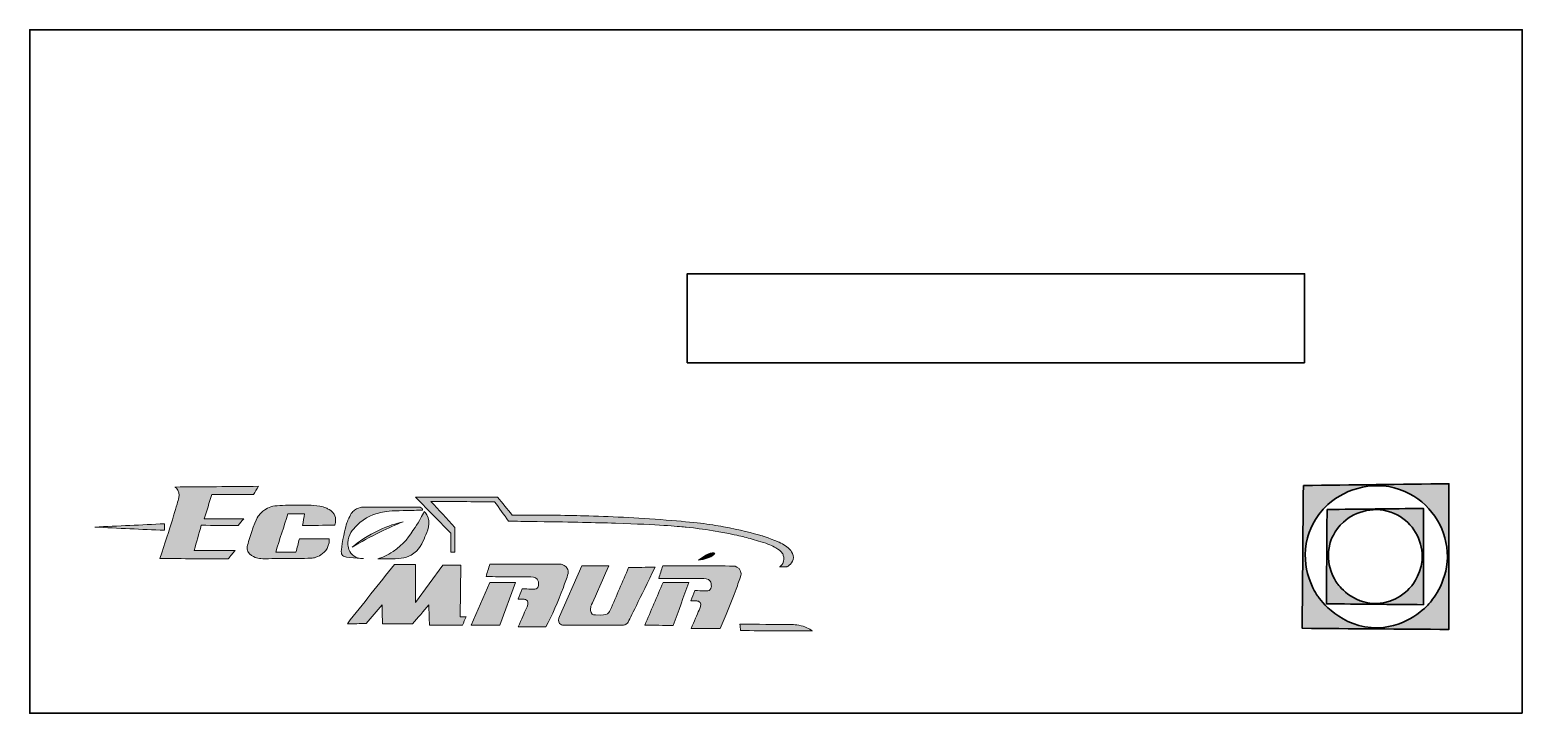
# Model space of a CAD drawing. Header units: centimetres. Extents: x 4.4 to 35.6, y -27.8 to -2.2.
# Drawn here: x 4.65 to 14.73, y -6.95 to -2.34 of the extents above; entities that cross this region are included whole.
import ezdxf

# ---------------------------------------------------------------- set-up
doc = ezdxf.new("R2010")
doc.units = ezdxf.units.CM
doc.header["$MEASUREMENT"] = 0
doc.layers.add('Camada 1', color=7, linetype='Continuous', lineweight=0)

msp = doc.modelspace()

# ---------------------------------------------------------------- hatches: boundary and pattern name
at = {"layer": 'Camada 1', "true_color": 0x1a1413, "transparency": 33554687}
h = msp.add_hatch(color=250, dxfattribs=at)
h.dxf.hatch_style = 2
edge = h.paths.add_edge_path()
edge.add_spline(control_points=[(5.632, -5.421), (5.637, -5.425), (5.646, -5.431), (5.652, -5.442), (5.665, -5.465), (5.659, -5.49), (5.656, -5.503), (5.645, -5.544), (5.598, -5.697), (5.531, -5.904), (5.684, -5.904), (5.838, -5.905), (5.992, -5.905), (6.007, -5.886), (6.023, -5.868), (6.038, -5.849), (5.946, -5.849), (5.854, -5.849), (5.762, -5.849), (5.778, -5.792), (5.794, -5.736), (5.81, -5.679), (5.893, -5.68), (5.976, -5.68), (6.059, -5.68), (6.071, -5.665), (6.084, -5.65), (6.096, -5.635), (6.007, -5.635), (5.918, -5.635), (5.83, -5.635), (5.847, -5.581), (5.864, -5.526), (5.881, -5.472), (5.975, -5.472), (6.069, -5.472), (6.163, -5.472), (6.173, -5.453), (6.184, -5.435), (6.195, -5.416), (6.007, -5.418), (5.819, -5.419), (5.632, -5.421)], knot_values=[0, 0, 0, 0, 1, 1, 1, 2, 2, 2, 3, 3, 3, 4, 4, 4, 5, 5, 5, 6, 6, 6, 7, 7, 7, 8, 8, 8, 9, 9, 9, 10, 10, 10, 11, 11, 11, 12, 12, 12, 13, 13, 13, 14, 14, 14, 14], degree=3, periodic=0)
at = {"layer": 'Camada 1', "true_color": 0x1d1d1b, "transparency": 33554687}
h = msp.add_hatch(color=250, dxfattribs=at)
h.dxf.hatch_style = 2
edge = h.paths.add_edge_path()
edge.add_spline(control_points=[(14.102, -6.204), (14.08, -6.229), (13.956, -6.365), (13.753, -6.37), (13.503, -6.376), (13.36, -6.176), (13.349, -6.16), (13.334, -6.138), (13.222, -5.971), (13.278, -5.764), (13.286, -5.731), (13.319, -5.625), (13.416, -5.538), (13.539, -5.428), (13.744, -5.367), (13.935, -5.451), (14.104, -5.525), (14.21, -5.688), (14.221, -5.859), (14.233, -6.047), (14.125, -6.177), (14.102, -6.204)], knot_values=[0, 0, 0, 0, 1, 1, 1, 2, 2, 2, 3, 3, 3, 4, 4, 4, 5, 5, 5, 6, 6, 6, 7, 7, 7, 7], degree=3, periodic=0)
edge = h.paths.add_edge_path()
edge.add_spline(control_points=[(13.25, -5.411), (13.247, -5.732), (13.244, -6.053), (13.242, -6.374), (13.572, -6.377), (13.902, -6.379), (14.232, -6.382), (14.232, -6.054), (14.232, -5.727), (14.232, -5.399), (13.905, -5.403), (13.577, -5.407), (13.25, -5.411)], knot_values=[0, 0, 0, 0, 1, 1, 1, 2, 2, 2, 3, 3, 3, 4, 4, 4, 4], degree=3, periodic=0)
at = {"layer": 'Camada 1', "true_color": 0x1a1413, "transparency": 33554687}
h = msp.add_hatch(color=250, dxfattribs=at)
h.dxf.hatch_style = 2
edge = h.paths.add_edge_path()
edge.add_spline(control_points=[(7.522, -5.693), (7.522, -5.749), (7.522, -5.805), (7.522, -5.861), (7.522, -5.861), (7.494, -5.861), (7.494, -5.861), (7.494, -5.861), (7.494, -5.733), (7.494, -5.733), (7.494, -5.733), (7.257, -5.489), (7.257, -5.489), (7.257, -5.489), (7.81, -5.489), (7.81, -5.489), (7.843, -5.529), (7.876, -5.57), (7.909, -5.61), (8.102, -5.609), (8.267, -5.612), (8.394, -5.615), (8.565, -5.62), (8.746, -5.628), (8.948, -5.644), (9.146, -5.659), (9.241, -5.671), (9.336, -5.689), (9.445, -5.709), (9.534, -5.732), (9.597, -5.75), (9.597, -5.75), (9.627, -5.758), (9.71, -5.794), (9.741, -5.808), (9.768, -5.822), (9.789, -5.85), (9.797, -5.861), (9.808, -5.876), (9.808, -5.896), (9.807, -5.934), (9.767, -5.957), (9.763, -5.96), (9.747, -5.96), (9.73, -5.96), (9.714, -5.96), (9.719, -5.956), (9.728, -5.949), (9.735, -5.937), (9.746, -5.917), (9.744, -5.895), (9.739, -5.882), (9.736, -5.87), (9.727, -5.855), (9.689, -5.832), (9.663, -5.816), (9.638, -5.805), (9.588, -5.79), (9.546, -5.777), (9.51, -5.767), (9.478, -5.759), (9.467, -5.757), (9.421, -5.745), (9.372, -5.735), (9.227, -5.706), (9.077, -5.691), (9.077, -5.691), (9.022, -5.686), (8.902, -5.675), (8.607, -5.665), (8.461, -5.661), (8.333, -5.658), (8.077, -5.654), (7.997, -5.653), (7.93, -5.652), (7.884, -5.651), (7.853, -5.608), (7.821, -5.564), (7.79, -5.521), (7.647, -5.52), (7.503, -5.519), (7.36, -5.518), (7.414, -5.576), (7.468, -5.634), (7.522, -5.693)], knot_values=[0, 0, 0, 0, 1, 1, 1, 2, 2, 2, 3, 3, 3, 4, 4, 4, 5, 5, 5, 6, 6, 6, 7, 7, 7, 8, 8, 8, 9, 9, 9, 10, 10, 10, 11, 11, 11, 12, 12, 12, 13, 13, 13, 14, 14, 14, 15, 15, 15, 16, 16, 16, 17, 17, 17, 18, 18, 18, 19, 19, 19, 20, 20, 20, 21, 21, 21, 22, 22, 22, 23, 23, 23, 24, 24, 24, 25, 25, 25, 26, 26, 26, 27, 27, 27, 28, 28, 28, 28], degree=3, periodic=0)
h = msp.add_hatch(color=250, dxfattribs=at)
h.dxf.hatch_style = 2
edge = h.paths.add_edge_path()
edge.add_spline(control_points=[(6.494, -5.68), (6.566, -5.68), (6.638, -5.679), (6.71, -5.679), (6.712, -5.672), (6.726, -5.634), (6.706, -5.603), (6.694, -5.583), (6.674, -5.573), (6.662, -5.567), (6.655, -5.563), (6.647, -5.559), (6.632, -5.555), (6.602, -5.547), (6.576, -5.545), (6.552, -5.544), (6.517, -5.543), (6.501, -5.544), (6.457, -5.544), (6.398, -5.545), (6.406, -5.543), (6.379, -5.544), (6.319, -5.546), (6.288, -5.548), (6.256, -5.564), (6.231, -5.577), (6.216, -5.593), (6.206, -5.603), (6.189, -5.62), (6.176, -5.639), (6.134, -5.774), (6.12, -5.817), (6.115, -5.835), (6.124, -5.855), (6.135, -5.879), (6.16, -5.89), (6.174, -5.896), (6.199, -5.906), (6.215, -5.905), (6.287, -5.904), (6.318, -5.904), (6.35, -5.904), (6.382, -5.904), (6.431, -5.904), (6.449, -5.904), (6.48, -5.903), (6.561, -5.902), (6.572, -5.899), (6.582, -5.895), (6.598, -5.89), (6.636, -5.875), (6.659, -5.835), (6.673, -5.809), (6.675, -5.784), (6.674, -5.771), (6.607, -5.771), (6.539, -5.771), (6.472, -5.771), (6.464, -5.801), (6.457, -5.83), (6.449, -5.86), (6.403, -5.86), (6.358, -5.86), (6.312, -5.86), (6.34, -5.773), (6.367, -5.687), (6.395, -5.601), (6.432, -5.601), (6.47, -5.601), (6.507, -5.601), (6.503, -5.627), (6.498, -5.654), (6.494, -5.68)], knot_values=[0, 0, 0, 0, 1, 1, 1, 2, 2, 2, 3, 3, 3, 4, 4, 4, 5, 5, 5, 6, 6, 6, 7, 7, 7, 8, 8, 8, 9, 9, 9, 10, 10, 10, 11, 11, 11, 12, 12, 12, 13, 13, 13, 14, 14, 14, 15, 15, 15, 16, 16, 16, 17, 17, 17, 18, 18, 18, 19, 19, 19, 20, 20, 20, 21, 21, 21, 22, 22, 22, 23, 23, 23, 24, 24, 24, 24], degree=3, periodic=0)
h = msp.add_hatch(color=250, dxfattribs=at)
h.dxf.hatch_style = 2
edge = h.paths.add_edge_path()
edge.add_spline(control_points=[(6.905, -5.904), (6.896, -5.905), (6.859, -5.905), (6.83, -5.878), (6.799, -5.849), (6.799, -5.81), (6.799, -5.797), (6.8, -5.744), (6.835, -5.706), (6.857, -5.683), (6.915, -5.62), (6.987, -5.601), (7.019, -5.593), (7.054, -5.584), (7.093, -5.582), (7.173, -5.58), (7.227, -5.578), (7.272, -5.578), (7.304, -5.578), (7.304, -5.577), (7.304, -5.567), (7.295, -5.561), (7.289, -5.556), (7.283, -5.556), (7.281, -5.556), (7.151, -5.557), (7.022, -5.557), (6.892, -5.557), (6.88, -5.559), (6.862, -5.565), (6.845, -5.577), (6.829, -5.589), (6.816, -5.605), (6.8, -5.644), (6.79, -5.668), (6.781, -5.695), (6.766, -5.775), (6.752, -5.855), (6.752, -5.872), (6.764, -5.883), (6.77, -5.89), (6.778, -5.892), (6.812, -5.897), (6.848, -5.901), (6.88, -5.903), (6.905, -5.904)], knot_values=[0, 0, 0, 0, 1, 1, 1, 2, 2, 2, 3, 3, 3, 4, 4, 4, 5, 5, 5, 6, 6, 6, 7, 7, 7, 8, 8, 8, 9, 9, 9, 10, 10, 10, 11, 11, 11, 12, 12, 12, 13, 13, 13, 14, 14, 14, 15, 15, 15, 15], degree=3, periodic=0)
h = msp.add_hatch(color=250, dxfattribs=at)
h.dxf.hatch_style = 2
edge = h.paths.add_edge_path()
edge.add_spline(control_points=[(7.315, -5.586), (7.302, -5.612), (7.282, -5.651), (7.253, -5.694), (7.216, -5.75), (7.177, -5.809), (7.105, -5.856), (7.065, -5.883), (7.027, -5.897), (7.002, -5.905), (7.018, -5.906), (7.04, -5.907), (7.067, -5.906), (7.142, -5.904), (7.185, -5.903), (7.226, -5.88), (7.281, -5.849), (7.304, -5.796), (7.32, -5.758), (7.335, -5.724), (7.363, -5.66), (7.333, -5.609), (7.327, -5.598), (7.32, -5.591), (7.315, -5.586)], knot_values=[0, 0, 0, 0, 1, 1, 1, 2, 2, 2, 3, 3, 3, 4, 4, 4, 5, 5, 5, 6, 6, 6, 7, 7, 7, 8, 8, 8, 8], degree=3, periodic=0)
at = {"layer": 'Camada 1', "true_color": 0x1d1d1b, "transparency": 33554687}
h = msp.add_hatch(color=250, dxfattribs=at)
h.dxf.hatch_style = 2
edge = h.paths.add_edge_path()
edge.add_spline(control_points=[(13.973, -6.097), (13.959, -6.113), (13.877, -6.204), (13.743, -6.207), (13.578, -6.21), (13.483, -6.079), (13.476, -6.068), (13.466, -6.054), (13.392, -5.943), (13.429, -5.806), (13.434, -5.784), (13.456, -5.715), (13.52, -5.657), (13.602, -5.584), (13.737, -5.544), (13.863, -5.599), (13.974, -5.648), (14.044, -5.756), (14.052, -5.869), (14.06, -5.994), (13.988, -6.079), (13.973, -6.097)], knot_values=[0, 0, 0, 0, 1, 1, 1, 2, 2, 2, 3, 3, 3, 4, 4, 4, 5, 5, 5, 6, 6, 6, 7, 7, 7, 7], degree=3, periodic=0)
edge = h.paths.add_edge_path()
edge.add_spline(control_points=[(13.41, -5.573), (13.408, -5.785), (13.407, -5.997), (13.405, -6.209), (13.623, -6.211), (13.841, -6.213), (14.06, -6.215), (14.06, -5.998), (14.06, -5.782), (14.06, -5.565), (13.843, -5.568), (13.627, -5.57), (13.41, -5.573)], knot_values=[0, 0, 0, 0, 1, 1, 1, 2, 2, 2, 3, 3, 3, 4, 4, 4, 4], degree=3, periodic=0)
at = {"layer": 'Camada 1', "true_color": 0x1a1413, "transparency": 33554687}
h = msp.add_hatch(color=250, dxfattribs=at)
h.dxf.hatch_style = 2
edge = h.paths.add_edge_path()
edge.add_spline(control_points=[(5.561, -5.669), (5.561, -5.684), (5.561, -5.698), (5.562, -5.713), (5.405, -5.706), (5.248, -5.699), (5.092, -5.691), (5.248, -5.684), (5.405, -5.676), (5.561, -5.669)], knot_values=[0, 0, 0, 0, 1, 1, 1, 2, 2, 2, 3, 3, 3, 3], degree=3, periodic=0)
h = msp.add_hatch(color=250, dxfattribs=at)
h.dxf.hatch_style = 2
edge = h.paths.add_edge_path()
edge.add_spline(control_points=[(7.172, -5.655), (7.123, -5.675), (7.072, -5.698), (7.019, -5.724), (6.95, -5.758), (6.886, -5.792), (6.828, -5.826), (6.872, -5.79), (6.933, -5.748), (7.011, -5.711), (7.071, -5.684), (7.126, -5.666), (7.172, -5.655)], knot_values=[0, 0, 0, 0, 1, 1, 1, 2, 2, 2, 3, 3, 3, 4, 4, 4, 4], degree=3, periodic=0)
h = msp.add_hatch(color=250, dxfattribs=at)
h.dxf.hatch_style = 2
edge = h.paths.add_edge_path()
edge.add_spline(control_points=[(6.796, -6.343), (6.838, -6.343), (6.881, -6.343), (6.924, -6.342), (6.959, -6.3), (6.994, -6.258), (7.03, -6.216), (7.031, -6.259), (7.032, -6.301), (7.033, -6.344), (7.1, -6.344), (7.168, -6.344), (7.236, -6.344), (7.273, -6.301), (7.309, -6.259), (7.346, -6.216), (7.347, -6.262), (7.349, -6.308), (7.35, -6.354), (7.424, -6.354), (7.498, -6.354), (7.573, -6.354), (7.581, -6.334), (7.589, -6.315), (7.597, -6.296), (7.597, -6.296), (7.558, -6.296), (7.558, -6.296), (7.558, -6.296), (7.561, -5.949), (7.561, -5.949), (7.561, -5.949), (7.441, -5.949), (7.441, -5.949), (7.441, -5.949), (7.257, -6.199), (7.257, -6.199), (7.257, -6.199), (7.257, -5.943), (7.257, -5.943), (7.257, -5.943), (7.114, -5.943), (7.114, -5.943), (7.008, -6.076), (6.902, -6.209), (6.796, -6.343)], knot_values=[0, 0, 0, 0, 1, 1, 1, 2, 2, 2, 3, 3, 3, 4, 4, 4, 5, 5, 5, 6, 6, 6, 7, 7, 7, 8, 8, 8, 9, 9, 9, 10, 10, 10, 11, 11, 11, 12, 12, 12, 13, 13, 13, 14, 14, 14, 15, 15, 15, 15], degree=3, periodic=0)
h = msp.add_hatch(color=250, dxfattribs=at)
h.dxf.hatch_style = 2
edge = h.paths.add_edge_path()
edge.add_spline(control_points=[(7.975, -6.108), (7.966, -6.131), (7.957, -6.154), (7.948, -6.176), (7.951, -6.177), (7.96, -6.177), (7.973, -6.177), (7.986, -6.177), (7.993, -6.178), (7.999, -6.18), (8.002, -6.182), (8.008, -6.184), (8.011, -6.188), (8.022, -6.2), (8.009, -6.23), (8.005, -6.239), (7.989, -6.272), (7.972, -6.313), (7.95, -6.364), (8.012, -6.364), (8.074, -6.365), (8.136, -6.365), (8.178, -6.285), (8.217, -6.196), (8.254, -6.099), (8.265, -6.067), (8.276, -6.036), (8.287, -6.005), (8.288, -5.999), (8.288, -5.989), (8.284, -5.977), (8.274, -5.95), (8.243, -5.943), (8.24, -5.942), (8.079, -5.942), (7.919, -5.941), (7.758, -5.941), (7.749, -5.969), (7.74, -5.997), (7.732, -6.025), (7.789, -6.026), (7.846, -6.026), (7.903, -6.026), (7.931, -6.026), (7.968, -6.026), (8.017, -6.026), (8.042, -6.027), (8.066, -6.027), (8.078, -6.043), (8.086, -6.054), (8.087, -6.069), (8.087, -6.072), (8.087, -6.078), (8.087, -6.093), (8.078, -6.103), (8.07, -6.111), (8.059, -6.11), (8.032, -6.109), (8.019, -6.109), (8, -6.109), (7.975, -6.108)], knot_values=[0, 0, 0, 0, 1, 1, 1, 2, 2, 2, 3, 3, 3, 4, 4, 4, 5, 5, 5, 6, 6, 6, 7, 7, 7, 8, 8, 8, 9, 9, 9, 10, 10, 10, 11, 11, 11, 12, 12, 12, 13, 13, 13, 14, 14, 14, 15, 15, 15, 16, 16, 16, 17, 17, 17, 18, 18, 18, 19, 19, 19, 20, 20, 20, 20], degree=3, periodic=0)
h = msp.add_hatch(color=250, dxfattribs=at)
h.dxf.hatch_style = 2
edge = h.paths.add_edge_path()
edge.add_spline(control_points=[(9.166, -5.914), (9.187, -5.899), (9.206, -5.887), (9.22, -5.879), (9.226, -5.875), (9.239, -5.868), (9.258, -5.865), (9.264, -5.864), (9.275, -5.863), (9.276, -5.867), (9.278, -5.872), (9.263, -5.884), (9.25, -5.891), (9.234, -5.9), (9.219, -5.904), (9.197, -5.909), (9.184, -5.912), (9.173, -5.913), (9.166, -5.914)], knot_values=[0, 0, 0, 0, 1, 1, 1, 2, 2, 2, 3, 3, 3, 4, 4, 4, 5, 5, 5, 6, 6, 6, 6], degree=3, periodic=0)
h = msp.add_hatch(color=250, dxfattribs=at)
h.dxf.hatch_style = 2
edge = h.paths.add_edge_path()
edge.add_spline(control_points=[(8.561, -5.953), (8.5, -6.091), (8.455, -6.191), (8.445, -6.214), (8.444, -6.215), (8.441, -6.222), (8.439, -6.233), (8.438, -6.237), (8.434, -6.267), (8.449, -6.279), (8.454, -6.283), (8.459, -6.283), (8.472, -6.284), (8.517, -6.285), (8.54, -6.286), (8.553, -6.276), (8.558, -6.272), (8.565, -6.265), (8.571, -6.251), (8.612, -6.155), (8.654, -6.059), (8.695, -5.963), (8.754, -5.963), (8.814, -5.963), (8.873, -5.962), (8.773, -6.169), (8.699, -6.319), (8.691, -6.332), (8.685, -6.342), (8.676, -6.347), (8.676, -6.347), (8.671, -6.351), (8.665, -6.353), (8.661, -6.354), (8.525, -6.354), (8.388, -6.354), (8.252, -6.354), (8.248, -6.353), (8.237, -6.351), (8.229, -6.341), (8.219, -6.329), (8.219, -6.31), (8.228, -6.294), (8.228, -6.294), (8.379, -5.953), (8.379, -5.953), (8.379, -5.953), (8.561, -5.953), (8.561, -5.953)], knot_values=[0, 0, 0, 0, 1, 1, 1, 2, 2, 2, 3, 3, 3, 4, 4, 4, 5, 5, 5, 6, 6, 6, 7, 7, 7, 8, 8, 8, 9, 9, 9, 10, 10, 10, 11, 11, 11, 12, 12, 12, 13, 13, 13, 14, 14, 14, 15, 15, 15, 16, 16, 16, 16], degree=3, periodic=0)
h = msp.add_hatch(color=250, dxfattribs=at)
h.dxf.hatch_style = 2
edge = h.paths.add_edge_path()
edge.add_spline(control_points=[(9.142, -6.12), (9.133, -6.143), (9.123, -6.165), (9.114, -6.188), (9.118, -6.188), (9.127, -6.188), (9.139, -6.189), (9.152, -6.189), (9.159, -6.189), (9.166, -6.192), (9.169, -6.193), (9.175, -6.196), (9.178, -6.199), (9.189, -6.212), (9.176, -6.241), (9.171, -6.251), (9.156, -6.284), (9.138, -6.325), (9.117, -6.376), (9.182, -6.376), (9.247, -6.376), (9.312, -6.376), (9.349, -6.293), (9.386, -6.205), (9.42, -6.111), (9.432, -6.079), (9.443, -6.047), (9.453, -6.016), (9.454, -6.01), (9.455, -6), (9.451, -5.989), (9.441, -5.961), (9.409, -5.954), (9.407, -5.954), (9.246, -5.953), (9.085, -5.953), (8.925, -5.953), (8.916, -5.981), (8.907, -6.009), (8.898, -6.037), (8.956, -6.037), (9.013, -6.038), (9.07, -6.038), (9.097, -6.038), (9.135, -6.038), (9.184, -6.038), (9.209, -6.038), (9.232, -6.039), (9.245, -6.055), (9.253, -6.065), (9.253, -6.08), (9.253, -6.084), (9.254, -6.089), (9.254, -6.105), (9.244, -6.115), (9.236, -6.122), (9.226, -6.122), (9.198, -6.121), (9.186, -6.121), (9.167, -6.12), (9.142, -6.12)], knot_values=[0, 0, 0, 0, 1, 1, 1, 2, 2, 2, 3, 3, 3, 4, 4, 4, 5, 5, 5, 6, 6, 6, 7, 7, 7, 8, 8, 8, 9, 9, 9, 10, 10, 10, 11, 11, 11, 12, 12, 12, 13, 13, 13, 14, 14, 14, 15, 15, 15, 16, 16, 16, 17, 17, 17, 18, 18, 18, 19, 19, 19, 20, 20, 20, 20], degree=3, periodic=0)
h = msp.add_hatch(color=250, dxfattribs=at)
h.dxf.hatch_style = 2
h.paths.add_polyline_path([(7.932, -6.064), (7.825, -6.354), (7.632, -6.354), (7.757, -6.064)])
h = msp.add_hatch(color=250, dxfattribs=at)
h.dxf.hatch_style = 2
edge = h.paths.add_edge_path()
edge.add_spline(control_points=[(9.101, -6.065), (9.066, -6.162), (9.031, -6.258), (8.995, -6.355), (8.931, -6.354), (8.868, -6.354), (8.804, -6.353), (8.845, -6.257), (8.886, -6.161), (8.927, -6.065), (8.985, -6.065), (9.043, -6.065), (9.101, -6.065)], knot_values=[0, 0, 0, 0, 1, 1, 1, 2, 2, 2, 3, 3, 3, 4, 4, 4, 4], degree=3, periodic=0)
h = msp.add_hatch(color=250, dxfattribs=at)
h.dxf.hatch_style = 2
edge = h.paths.add_edge_path()
edge.add_spline(control_points=[(9.446, -6.346), (9.448, -6.36), (9.449, -6.375), (9.451, -6.39), (9.613, -6.39), (9.774, -6.391), (9.936, -6.391), (9.916, -6.378), (9.884, -6.361), (9.844, -6.353), (9.826, -6.35), (9.81, -6.349), (9.797, -6.349), (9.68, -6.348), (9.563, -6.347), (9.446, -6.346)], knot_values=[0, 0, 0, 0, 1, 1, 1, 2, 2, 2, 3, 3, 3, 4, 4, 4, 5, 5, 5, 5], degree=3, periodic=0)

# ---------------------------------------------------------------- linework, layer by layer
at = {"layer": 'Camada 1', "color": 250, "lineweight": 35, "true_color": 0x1d1d1b}
for points in [[(14.727, -6.947), (4.652, -6.947), (4.652, -2.336), (14.727, -2.336)], [(13.258, -4.582), (9.09, -4.582), (9.09, -3.982), (13.258, -3.982)]]:
    msp.add_lwpolyline(points, close=True, dxfattribs=at)
at = {"layer": 'Camada 1'}
msp.add_lwpolyline([(7.932, -6.064), (7.825, -6.354), (7.632, -6.354), (7.757, -6.064)], close=True, dxfattribs=at)
for points, knots in [([(5.632, -5.421), (5.637, -5.425), (5.646, -5.431), (5.652, -5.442), (5.665, -5.465), (5.659, -5.49), (5.656, -5.503), (5.645, -5.544), (5.598, -5.697), (5.531, -5.904), (5.684, -5.904), (5.838, -5.905), (5.992, -5.905), (6.007, -5.886), (6.023, -5.868), (6.038, -5.849), (5.946, -5.849), (5.854, -5.849), (5.762, -5.849), (5.778, -5.792), (5.794, -5.736), (5.81, -5.679), (5.893, -5.68), (5.976, -5.68), (6.059, -5.68), (6.071, -5.665), (6.084, -5.65), (6.096, -5.635), (6.007, -5.635), (5.918, -5.635), (5.83, -5.635), (5.847, -5.581), (5.864, -5.526), (5.881, -5.472), (5.975, -5.472), (6.069, -5.472), (6.163, -5.472), (6.173, -5.453), (6.184, -5.435), (6.195, -5.416), (6.007, -5.418), (5.819, -5.419), (5.632, -5.421)], [0, 0, 0, 0, 1, 1, 1, 2, 2, 2, 3, 3, 3, 4, 4, 4, 5, 5, 5, 6, 6, 6, 7, 7, 7, 8, 8, 8, 9, 9, 9, 10, 10, 10, 11, 11, 11, 12, 12, 12, 13, 13, 13, 14, 14, 14, 14]), ([(7.522, -5.693), (7.522, -5.749), (7.522, -5.805), (7.522, -5.861), (7.522, -5.861), (7.494, -5.861), (7.494, -5.861), (7.494, -5.861), (7.494, -5.733), (7.494, -5.733), (7.494, -5.733), (7.257, -5.489), (7.257, -5.489), (7.257, -5.489), (7.81, -5.489), (7.81, -5.489), (7.843, -5.529), (7.876, -5.57), (7.909, -5.61), (8.102, -5.609), (8.267, -5.612), (8.394, -5.615), (8.565, -5.62), (8.746, -5.628), (8.948, -5.644), (9.146, -5.659), (9.241, -5.671), (9.336, -5.689), (9.445, -5.709), (9.534, -5.732), (9.597, -5.75), (9.597, -5.75), (9.627, -5.758), (9.71, -5.794), (9.741, -5.808), (9.768, -5.822), (9.789, -5.85), (9.797, -5.861), (9.808, -5.876), (9.808, -5.896), (9.807, -5.934), (9.767, -5.957), (9.763, -5.96), (9.747, -5.96), (9.73, -5.96), (9.714, -5.96), (9.719, -5.956), (9.728, -5.949), (9.735, -5.937), (9.746, -5.917), (9.744, -5.895), (9.739, -5.882), (9.736, -5.87), (9.727, -5.855), (9.689, -5.832), (9.663, -5.816), (9.638, -5.805), (9.588, -5.79), (9.546, -5.777), (9.51, -5.767), (9.478, -5.759), (9.467, -5.757), (9.421, -5.745), (9.372, -5.735), (9.227, -5.706), (9.077, -5.691), (9.077, -5.691), (9.022, -5.686), (8.902, -5.675), (8.607, -5.665), (8.461, -5.661), (8.333, -5.658), (8.077, -5.654), (7.997, -5.653), (7.93, -5.652), (7.884, -5.651), (7.853, -5.608), (7.821, -5.564), (7.79, -5.521), (7.647, -5.52), (7.503, -5.519), (7.36, -5.518), (7.414, -5.576), (7.468, -5.634), (7.522, -5.693)], [0, 0, 0, 0, 1, 1, 1, 2, 2, 2, 3, 3, 3, 4, 4, 4, 5, 5, 5, 6, 6, 6, 7, 7, 7, 8, 8, 8, 9, 9, 9, 10, 10, 10, 11, 11, 11, 12, 12, 12, 13, 13, 13, 14, 14, 14, 15, 15, 15, 16, 16, 16, 17, 17, 17, 18, 18, 18, 19, 19, 19, 20, 20, 20, 21, 21, 21, 22, 22, 22, 23, 23, 23, 24, 24, 24, 25, 25, 25, 26, 26, 26, 27, 27, 27, 28, 28, 28, 28]), ([(6.494, -5.68), (6.566, -5.68), (6.638, -5.679), (6.71, -5.679), (6.712, -5.672), (6.726, -5.634), (6.706, -5.603), (6.694, -5.583), (6.674, -5.573), (6.662, -5.567), (6.655, -5.563), (6.647, -5.559), (6.632, -5.555), (6.602, -5.547), (6.576, -5.545), (6.552, -5.544), (6.517, -5.543), (6.501, -5.544), (6.457, -5.544), (6.398, -5.545), (6.406, -5.543), (6.379, -5.544), (6.319, -5.546), (6.288, -5.548), (6.256, -5.564), (6.231, -5.577), (6.216, -5.593), (6.206, -5.603), (6.189, -5.62), (6.176, -5.639), (6.134, -5.774), (6.12, -5.817), (6.115, -5.835), (6.124, -5.855), (6.135, -5.879), (6.16, -5.89), (6.174, -5.896), (6.199, -5.906), (6.215, -5.905), (6.287, -5.904), (6.318, -5.904), (6.35, -5.904), (6.382, -5.904), (6.431, -5.904), (6.449, -5.904), (6.48, -5.903), (6.561, -5.902), (6.572, -5.899), (6.582, -5.895), (6.598, -5.89), (6.636, -5.875), (6.659, -5.835), (6.673, -5.809), (6.675, -5.784), (6.674, -5.771), (6.607, -5.771), (6.539, -5.771), (6.472, -5.771), (6.464, -5.801), (6.457, -5.83), (6.449, -5.86), (6.403, -5.86), (6.358, -5.86), (6.312, -5.86), (6.34, -5.773), (6.367, -5.687), (6.395, -5.601), (6.432, -5.601), (6.47, -5.601), (6.507, -5.601), (6.503, -5.627), (6.498, -5.654), (6.494, -5.68)], [0, 0, 0, 0, 1, 1, 1, 2, 2, 2, 3, 3, 3, 4, 4, 4, 5, 5, 5, 6, 6, 6, 7, 7, 7, 8, 8, 8, 9, 9, 9, 10, 10, 10, 11, 11, 11, 12, 12, 12, 13, 13, 13, 14, 14, 14, 15, 15, 15, 16, 16, 16, 17, 17, 17, 18, 18, 18, 19, 19, 19, 20, 20, 20, 21, 21, 21, 22, 22, 22, 23, 23, 23, 24, 24, 24, 24]), ([(6.905, -5.904), (6.896, -5.905), (6.859, -5.905), (6.83, -5.878), (6.799, -5.849), (6.799, -5.81), (6.799, -5.797), (6.8, -5.744), (6.835, -5.706), (6.857, -5.683), (6.915, -5.62), (6.987, -5.601), (7.019, -5.593), (7.054, -5.584), (7.093, -5.582), (7.173, -5.58), (7.227, -5.578), (7.272, -5.578), (7.304, -5.578), (7.304, -5.577), (7.304, -5.567), (7.295, -5.561), (7.289, -5.556), (7.283, -5.556), (7.281, -5.556), (7.151, -5.557), (7.022, -5.557), (6.892, -5.557), (6.88, -5.559), (6.862, -5.565), (6.845, -5.577), (6.829, -5.589), (6.816, -5.605), (6.8, -5.644), (6.79, -5.668), (6.781, -5.695), (6.766, -5.775), (6.752, -5.855), (6.752, -5.872), (6.764, -5.883), (6.77, -5.89), (6.778, -5.892), (6.812, -5.897), (6.848, -5.901), (6.88, -5.903), (6.905, -5.904)], [0, 0, 0, 0, 1, 1, 1, 2, 2, 2, 3, 3, 3, 4, 4, 4, 5, 5, 5, 6, 6, 6, 7, 7, 7, 8, 8, 8, 9, 9, 9, 10, 10, 10, 11, 11, 11, 12, 12, 12, 13, 13, 13, 14, 14, 14, 15, 15, 15, 15]), ([(7.315, -5.586), (7.302, -5.612), (7.282, -5.651), (7.253, -5.694), (7.216, -5.75), (7.177, -5.809), (7.105, -5.856), (7.065, -5.883), (7.027, -5.897), (7.002, -5.905), (7.018, -5.906), (7.04, -5.907), (7.067, -5.906), (7.142, -5.904), (7.185, -5.903), (7.226, -5.88), (7.281, -5.849), (7.304, -5.796), (7.32, -5.758), (7.335, -5.724), (7.363, -5.66), (7.333, -5.609), (7.327, -5.598), (7.32, -5.591), (7.315, -5.586)], [0, 0, 0, 0, 1, 1, 1, 2, 2, 2, 3, 3, 3, 4, 4, 4, 5, 5, 5, 6, 6, 6, 7, 7, 7, 8, 8, 8, 8]), ([(5.561, -5.669), (5.561, -5.684), (5.561, -5.698), (5.562, -5.713), (5.405, -5.706), (5.248, -5.699), (5.092, -5.691), (5.248, -5.684), (5.405, -5.676), (5.561, -5.669)], [0, 0, 0, 0, 1, 1, 1, 2, 2, 2, 3, 3, 3, 3]), ([(7.172, -5.655), (7.123, -5.675), (7.072, -5.698), (7.019, -5.724), (6.95, -5.758), (6.886, -5.792), (6.828, -5.826), (6.872, -5.79), (6.933, -5.748), (7.011, -5.711), (7.071, -5.684), (7.126, -5.666), (7.172, -5.655)], [0, 0, 0, 0, 1, 1, 1, 2, 2, 2, 3, 3, 3, 4, 4, 4, 4]), ([(6.796, -6.343), (6.838, -6.343), (6.881, -6.343), (6.924, -6.342), (6.959, -6.3), (6.994, -6.258), (7.03, -6.216), (7.031, -6.259), (7.032, -6.301), (7.033, -6.344), (7.1, -6.344), (7.168, -6.344), (7.236, -6.344), (7.273, -6.301), (7.309, -6.259), (7.346, -6.216), (7.347, -6.262), (7.349, -6.308), (7.35, -6.354), (7.424, -6.354), (7.498, -6.354), (7.573, -6.354), (7.581, -6.334), (7.589, -6.315), (7.597, -6.296), (7.597, -6.296), (7.558, -6.296), (7.558, -6.296), (7.558, -6.296), (7.561, -5.949), (7.561, -5.949), (7.561, -5.949), (7.441, -5.949), (7.441, -5.949), (7.441, -5.949), (7.257, -6.199), (7.257, -6.199), (7.257, -6.199), (7.257, -5.943), (7.257, -5.943), (7.257, -5.943), (7.114, -5.943), (7.114, -5.943), (7.008, -6.076), (6.902, -6.209), (6.796, -6.343)], [0, 0, 0, 0, 1, 1, 1, 2, 2, 2, 3, 3, 3, 4, 4, 4, 5, 5, 5, 6, 6, 6, 7, 7, 7, 8, 8, 8, 9, 9, 9, 10, 10, 10, 11, 11, 11, 12, 12, 12, 13, 13, 13, 14, 14, 14, 15, 15, 15, 15]), ([(7.975, -6.108), (7.966, -6.131), (7.957, -6.154), (7.948, -6.176), (7.951, -6.177), (7.96, -6.177), (7.973, -6.177), (7.986, -6.177), (7.993, -6.178), (7.999, -6.18), (8.002, -6.182), (8.008, -6.184), (8.011, -6.188), (8.022, -6.2), (8.009, -6.23), (8.005, -6.239), (7.989, -6.272), (7.972, -6.313), (7.95, -6.364), (8.012, -6.364), (8.074, -6.365), (8.136, -6.365), (8.178, -6.285), (8.217, -6.196), (8.254, -6.099), (8.265, -6.067), (8.276, -6.036), (8.287, -6.005), (8.288, -5.999), (8.288, -5.989), (8.284, -5.977), (8.274, -5.95), (8.243, -5.943), (8.24, -5.942), (8.079, -5.942), (7.919, -5.941), (7.758, -5.941), (7.749, -5.969), (7.74, -5.997), (7.732, -6.025), (7.789, -6.026), (7.846, -6.026), (7.903, -6.026), (7.931, -6.026), (7.968, -6.026), (8.017, -6.026), (8.042, -6.027), (8.066, -6.027), (8.078, -6.043), (8.086, -6.054), (8.087, -6.069), (8.087, -6.072), (8.087, -6.078), (8.087, -6.093), (8.078, -6.103), (8.07, -6.111), (8.059, -6.11), (8.032, -6.109), (8.019, -6.109), (8, -6.109), (7.975, -6.108)], [0, 0, 0, 0, 1, 1, 1, 2, 2, 2, 3, 3, 3, 4, 4, 4, 5, 5, 5, 6, 6, 6, 7, 7, 7, 8, 8, 8, 9, 9, 9, 10, 10, 10, 11, 11, 11, 12, 12, 12, 13, 13, 13, 14, 14, 14, 15, 15, 15, 16, 16, 16, 17, 17, 17, 18, 18, 18, 19, 19, 19, 20, 20, 20, 20]), ([(9.166, -5.914), (9.187, -5.899), (9.206, -5.887), (9.22, -5.879), (9.226, -5.875), (9.239, -5.868), (9.258, -5.865), (9.264, -5.864), (9.275, -5.863), (9.276, -5.867), (9.278, -5.872), (9.263, -5.884), (9.25, -5.891), (9.234, -5.9), (9.219, -5.904), (9.197, -5.909), (9.184, -5.912), (9.173, -5.913), (9.166, -5.914)], [0, 0, 0, 0, 1, 1, 1, 2, 2, 2, 3, 3, 3, 4, 4, 4, 5, 5, 5, 6, 6, 6, 6]), ([(8.561, -5.953), (8.5, -6.091), (8.455, -6.191), (8.445, -6.214), (8.444, -6.215), (8.441, -6.222), (8.439, -6.233), (8.438, -6.237), (8.434, -6.267), (8.449, -6.279), (8.454, -6.283), (8.459, -6.283), (8.472, -6.284), (8.517, -6.285), (8.54, -6.286), (8.553, -6.276), (8.558, -6.272), (8.565, -6.265), (8.571, -6.251), (8.612, -6.155), (8.654, -6.059), (8.695, -5.963), (8.754, -5.963), (8.814, -5.963), (8.873, -5.962), (8.773, -6.169), (8.699, -6.319), (8.691, -6.332), (8.685, -6.342), (8.676, -6.347), (8.676, -6.347), (8.671, -6.351), (8.665, -6.353), (8.661, -6.354), (8.525, -6.354), (8.388, -6.354), (8.252, -6.354), (8.248, -6.353), (8.237, -6.351), (8.229, -6.341), (8.219, -6.329), (8.219, -6.31), (8.228, -6.294), (8.228, -6.294), (8.379, -5.953), (8.379, -5.953), (8.379, -5.953), (8.561, -5.953), (8.561, -5.953)], [0, 0, 0, 0, 1, 1, 1, 2, 2, 2, 3, 3, 3, 4, 4, 4, 5, 5, 5, 6, 6, 6, 7, 7, 7, 8, 8, 8, 9, 9, 9, 10, 10, 10, 11, 11, 11, 12, 12, 12, 13, 13, 13, 14, 14, 14, 15, 15, 15, 16, 16, 16, 16]), ([(9.142, -6.12), (9.133, -6.143), (9.123, -6.165), (9.114, -6.188), (9.118, -6.188), (9.127, -6.188), (9.139, -6.189), (9.152, -6.189), (9.159, -6.189), (9.166, -6.192), (9.169, -6.193), (9.175, -6.196), (9.178, -6.199), (9.189, -6.212), (9.176, -6.241), (9.171, -6.251), (9.156, -6.284), (9.138, -6.325), (9.117, -6.376), (9.182, -6.376), (9.247, -6.376), (9.312, -6.376), (9.349, -6.293), (9.386, -6.205), (9.42, -6.111), (9.432, -6.079), (9.443, -6.047), (9.453, -6.016), (9.454, -6.01), (9.455, -6), (9.451, -5.989), (9.441, -5.961), (9.409, -5.954), (9.407, -5.954), (9.246, -5.953), (9.085, -5.953), (8.925, -5.953), (8.916, -5.981), (8.907, -6.009), (8.898, -6.037), (8.956, -6.037), (9.013, -6.038), (9.07, -6.038), (9.097, -6.038), (9.135, -6.038), (9.184, -6.038), (9.209, -6.038), (9.232, -6.039), (9.245, -6.055), (9.253, -6.065), (9.253, -6.08), (9.253, -6.084), (9.254, -6.089), (9.254, -6.105), (9.244, -6.115), (9.236, -6.122), (9.226, -6.122), (9.198, -6.121), (9.186, -6.121), (9.167, -6.12), (9.142, -6.12)], [0, 0, 0, 0, 1, 1, 1, 2, 2, 2, 3, 3, 3, 4, 4, 4, 5, 5, 5, 6, 6, 6, 7, 7, 7, 8, 8, 8, 9, 9, 9, 10, 10, 10, 11, 11, 11, 12, 12, 12, 13, 13, 13, 14, 14, 14, 15, 15, 15, 16, 16, 16, 17, 17, 17, 18, 18, 18, 19, 19, 19, 20, 20, 20, 20]), ([(9.101, -6.065), (9.066, -6.162), (9.031, -6.258), (8.995, -6.355), (8.931, -6.354), (8.868, -6.354), (8.804, -6.353), (8.845, -6.257), (8.886, -6.161), (8.927, -6.065), (8.985, -6.065), (9.043, -6.065), (9.101, -6.065)], [0, 0, 0, 0, 1, 1, 1, 2, 2, 2, 3, 3, 3, 4, 4, 4, 4]), ([(9.446, -6.346), (9.448, -6.36), (9.449, -6.375), (9.451, -6.39), (9.613, -6.39), (9.774, -6.391), (9.936, -6.391), (9.916, -6.378), (9.884, -6.361), (9.844, -6.353), (9.826, -6.35), (9.81, -6.349), (9.797, -6.349), (9.68, -6.348), (9.563, -6.347), (9.446, -6.346)], [0, 0, 0, 0, 1, 1, 1, 2, 2, 2, 3, 3, 3, 4, 4, 4, 5, 5, 5, 5])]:
    msp.add_open_spline(points, degree=3, knots=knots, dxfattribs=at)
at = {"layer": 'Camada 1', "color": 250, "lineweight": 35, "true_color": 0x1d1d1b}
for points, knots in [([(14.102, -6.204), (14.08, -6.229), (13.956, -6.365), (13.753, -6.37), (13.503, -6.376), (13.36, -6.176), (13.349, -6.16), (13.334, -6.138), (13.222, -5.971), (13.278, -5.764), (13.286, -5.731), (13.319, -5.625), (13.416, -5.538), (13.539, -5.428), (13.744, -5.367), (13.935, -5.451), (14.104, -5.525), (14.21, -5.688), (14.221, -5.859), (14.233, -6.047), (14.125, -6.177), (14.102, -6.204)], [0, 0, 0, 0, 1, 1, 1, 2, 2, 2, 3, 3, 3, 4, 4, 4, 5, 5, 5, 6, 6, 6, 7, 7, 7, 7]), ([(13.25, -5.411), (13.247, -5.732), (13.244, -6.053), (13.242, -6.374), (13.572, -6.377), (13.902, -6.379), (14.232, -6.382), (14.232, -6.054), (14.232, -5.727), (14.232, -5.399), (13.905, -5.403), (13.577, -5.407), (13.25, -5.411)], [0, 0, 0, 0, 1, 1, 1, 2, 2, 2, 3, 3, 3, 4, 4, 4, 4]), ([(13.973, -6.097), (13.959, -6.113), (13.877, -6.204), (13.743, -6.207), (13.578, -6.21), (13.483, -6.079), (13.476, -6.068), (13.466, -6.054), (13.392, -5.943), (13.429, -5.806), (13.434, -5.784), (13.456, -5.715), (13.52, -5.657), (13.602, -5.584), (13.737, -5.544), (13.863, -5.599), (13.974, -5.648), (14.044, -5.756), (14.052, -5.869), (14.06, -5.994), (13.988, -6.079), (13.973, -6.097)], [0, 0, 0, 0, 1, 1, 1, 2, 2, 2, 3, 3, 3, 4, 4, 4, 5, 5, 5, 6, 6, 6, 7, 7, 7, 7]), ([(13.41, -5.573), (13.408, -5.785), (13.407, -5.997), (13.405, -6.209), (13.623, -6.211), (13.841, -6.213), (14.06, -6.215), (14.06, -5.998), (14.06, -5.782), (14.06, -5.565), (13.843, -5.568), (13.627, -5.57), (13.41, -5.573)], [0, 0, 0, 0, 1, 1, 1, 2, 2, 2, 3, 3, 3, 4, 4, 4, 4])]:
    msp.add_open_spline(points, degree=3, knots=knots, dxfattribs=at)

doc.saveas('drawing.dxf')
